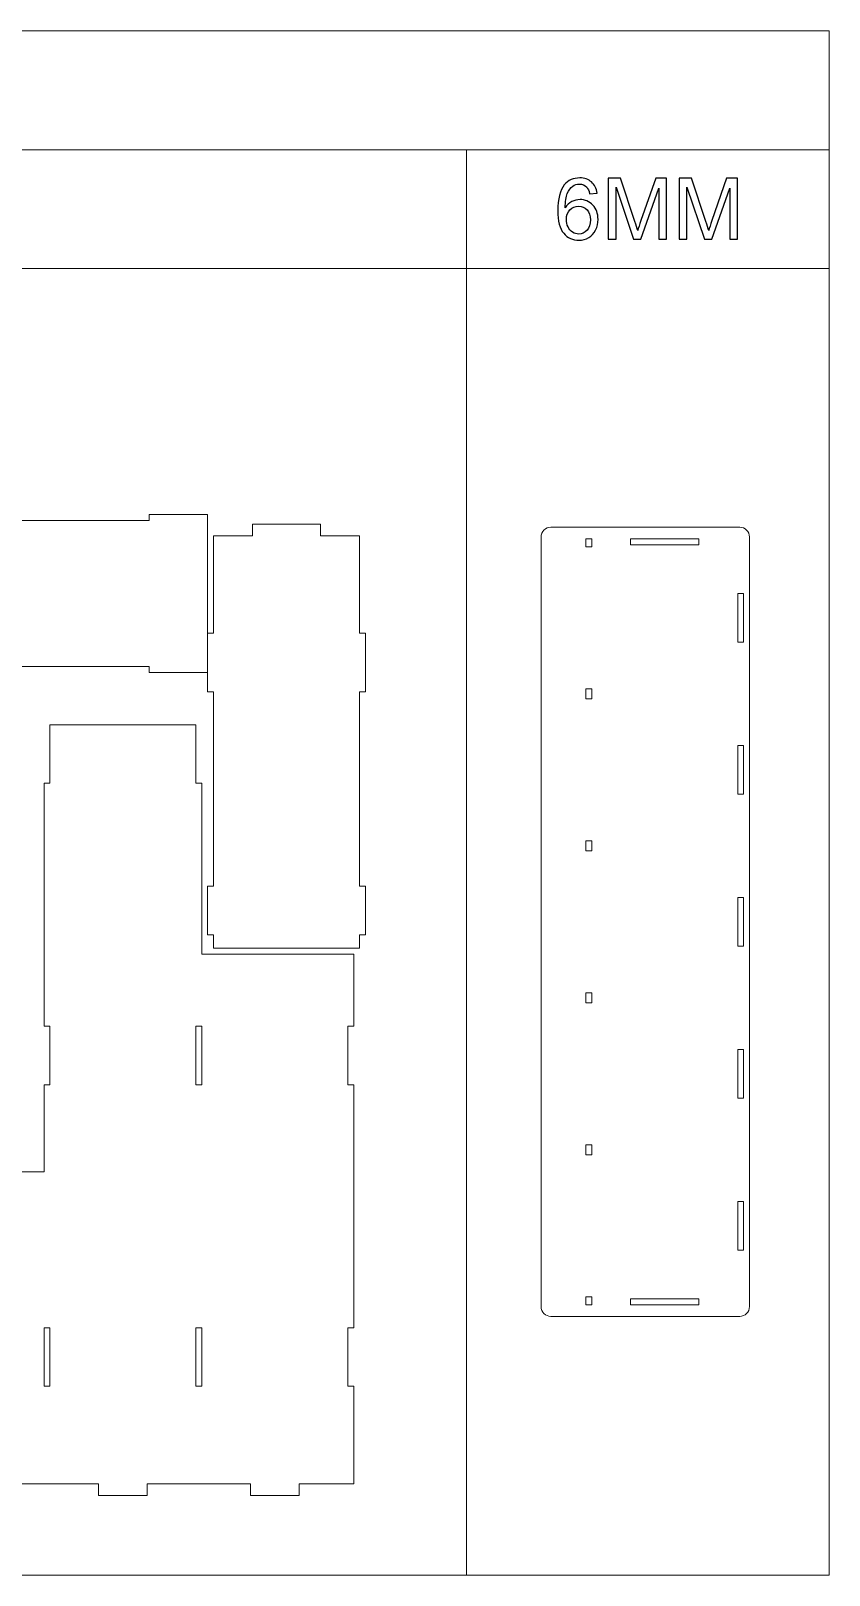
# Model space of a CAD drawing. Header units: millimetres. Extents: x -1108 to 1108, y -396 to 396.
# Drawn here: x 698 to 1108, y -396 to 396 of the extents above; entities that cross this region are included whole.
import ezdxf

# ---------------------------------------------------------------- set-up
doc = ezdxf.new("R2010")
doc.units = ezdxf.units.MM
doc.header["$MEASUREMENT"] = 0
doc.layers.add('Camada 1', color=7, linetype='Continuous')

msp = doc.modelspace()

# ---------------------------------------------------------------- linework, layer by layer
at = {"layer": 'Camada 1', "color": 142, "lineweight": 20}
for points in [[(10.5829, 335.2795), (1107.8629, 335.2795), (1107.8629, 396.2405), (10.5829, 396.2405), (10.5829, 335.2795)], [(10.583, 274.3184), (921.5962, 274.3184), (921.5962, 335.2794), (10.583, 335.2794), (10.583, 274.3184)], [(921.5962, 274.3184), (1107.863, 274.3184), (1107.863, 335.2794), (921.5962, 335.2794), (921.5962, 274.3184)], [(10.583, -396.2406), (921.5962, -396.2406), (921.5962, 274.3184), (10.583, 274.3184), (10.583, -396.2406)], [(921.5962, -396.2406), (1107.863, -396.2406), (1107.863, 274.3184), (921.5962, 274.3184), (921.5962, -396.2406)]]:
    msp.add_lwpolyline(points, close=True, dxfattribs=at)
at = {"layer": 'Camada 1', "color": 142}
for points, knots in [([(988.6815, 312.9993), (988.6815, 312.9993), (984.8765, 312.6932), (984.8765, 312.6932), (984.8765, 312.6932), (984.5339, 314.202), (984.0456, 315.3027), (983.4114, 315.9879), (983.4114, 315.9879), (982.369, 317.0886), (981.0788, 317.6353), (979.5481, 317.6353), (979.5481, 317.6353), (978.3162, 317.6353), (977.2228, 317.2927), (976.2825, 316.6075), (976.2825, 316.6075), (975.0725, 315.7255), (974.1249, 314.4426), (973.4178, 312.7515), (973.4178, 312.7515), (972.7181, 311.0531), (972.3536, 308.6403), (972.3244, 305.5132), (972.3244, 305.5132), (973.2502, 306.9201), (974.3873, 307.9697), (975.7285, 308.6476), (975.7285, 308.6476), (977.0697, 309.3328), (978.4693, 309.6754), (979.9417, 309.6754), (979.9417, 309.6754), (982.5075, 309.6754), (984.6943, 308.7278), (986.502, 306.8399), (986.502, 306.8399), (988.3025, 304.952), (989.2063, 302.5174), (989.2063, 299.5215), (989.2063, 299.5215), (989.2063, 297.5534), (988.7836, 295.7311), (987.938, 294.04), (987.938, 294.04), (987.0852, 292.3489), (985.9262, 291.0587), (984.4392, 290.1621), (984.4392, 290.1621), (982.9595, 289.2655), (981.2756, 288.8136), (979.395, 288.8136), (979.395, 288.8136), (976.195, 288.8136), (973.5782, 289.9944), (971.5518, 292.3489), (971.5518, 292.3489), (969.5327, 294.7033), (968.5194, 298.5885), (968.5194, 303.9971), (968.5194, 303.9971), (968.5194, 310.0472), (969.642, 314.4499), (971.8798, 317.1979), (971.8798, 317.1979), (973.8333, 319.5888), (976.4647, 320.7842), (979.7813, 320.7842), (979.7813, 320.7842), (982.2451, 320.7842), (984.2715, 320.0917), (985.846, 318.7141), (985.846, 318.7141), (987.4205, 317.3364), (988.3681, 315.4339), (988.6815, 312.9993)], [0, 0, 0, 0, 0.05, 0.05, 0.05, 0.05, 0.1, 0.1, 0.1, 0.1, 0.15, 0.15, 0.15, 0.15, 0.2, 0.2, 0.2, 0.2, 0.25, 0.25, 0.25, 0.25, 0.3, 0.3, 0.3, 0.3, 0.35, 0.35, 0.35, 0.35, 0.4, 0.4, 0.4, 0.4, 0.45, 0.45, 0.45, 0.45, 0.5, 0.5, 0.5, 0.5, 0.55, 0.55, 0.55, 0.55, 0.6, 0.6, 0.6, 0.6, 0.65, 0.65, 0.65, 0.65, 0.7, 0.7, 0.7, 0.7, 0.75, 0.75, 0.75, 0.75, 0.8, 0.8, 0.8, 0.8, 0.85, 0.85, 0.85, 0.85, 0.9, 0.9, 0.9, 0.9, 1, 1, 1, 1]), ([(994.4619, 289.3384), (994.4619, 289.3384), (994.4619, 320.653), (994.4619, 320.653), (994.4619, 320.653), (994.4619, 320.653), (1000.6723, 320.653), (1000.6723, 320.653), (1000.6723, 320.653), (1000.6723, 320.653), (1008.0782, 298.4864), (1008.0782, 298.4864), (1008.0782, 298.4864), (1008.7634, 296.4236), (1009.259, 294.8782), (1009.5725, 293.8504), (1009.5725, 293.8504), (1009.9297, 294.9876), (1010.4909, 296.6641), (1011.249, 298.8727), (1011.249, 298.8727), (1011.249, 298.8727), (1018.7861, 320.653), (1018.7861, 320.653), (1018.7861, 320.653), (1018.7861, 320.653), (1024.3332, 320.653), (1024.3332, 320.653), (1024.3332, 320.653), (1024.3332, 320.653), (1024.3332, 289.3384), (1024.3332, 289.3384), (1024.3332, 289.3384), (1024.3332, 289.3384), (1020.3533, 289.3384), (1020.3533, 289.3384), (1020.3533, 289.3384), (1020.3533, 289.3384), (1020.3533, 315.536), (1020.3533, 315.536), (1020.3533, 315.536), (1020.3533, 315.536), (1011.2126, 289.3384), (1011.2126, 289.3384), (1011.2126, 289.3384), (1011.2126, 289.3384), (1007.4805, 289.3384), (1007.4805, 289.3384), (1007.4805, 289.3384), (1007.4805, 289.3384), (998.4418, 316.0171), (998.4418, 316.0171), (998.4418, 316.0171), (998.4418, 316.0171), (998.4418, 289.3384), (998.4418, 289.3384), (998.4418, 289.3384), (998.4418, 289.3384), (994.4619, 289.3384), (994.4619, 289.3384)], [0, 0, 0, 0, 0.0625, 0.0625, 0.0625, 0.0625, 0.125, 0.125, 0.125, 0.125, 0.1875, 0.1875, 0.1875, 0.1875, 0.25, 0.25, 0.25, 0.25, 0.3125, 0.3125, 0.3125, 0.3125, 0.375, 0.375, 0.375, 0.375, 0.4375, 0.4375, 0.4375, 0.4375, 0.5, 0.5, 0.5, 0.5, 0.5625, 0.5625, 0.5625, 0.5625, 0.625, 0.625, 0.625, 0.625, 0.6875, 0.6875, 0.6875, 0.6875, 0.75, 0.75, 0.75, 0.75, 0.8125, 0.8125, 0.8125, 0.8125, 0.875, 0.875, 0.875, 0.875, 1, 1, 1, 1]), ([(1030.8936, 289.3384), (1030.8936, 289.3384), (1030.8936, 320.653), (1030.8936, 320.653), (1030.8936, 320.653), (1030.8936, 320.653), (1037.104, 320.653), (1037.104, 320.653), (1037.104, 320.653), (1037.104, 320.653), (1044.5099, 298.4864), (1044.5099, 298.4864), (1044.5099, 298.4864), (1045.1951, 296.4236), (1045.6907, 294.8782), (1046.0042, 293.8504), (1046.0042, 293.8504), (1046.3614, 294.9876), (1046.9226, 296.6641), (1047.6807, 298.8727), (1047.6807, 298.8727), (1047.6807, 298.8727), (1055.2178, 320.653), (1055.2178, 320.653), (1055.2178, 320.653), (1055.2178, 320.653), (1060.7649, 320.653), (1060.7649, 320.653), (1060.7649, 320.653), (1060.7649, 320.653), (1060.7649, 289.3384), (1060.7649, 289.3384), (1060.7649, 289.3384), (1060.7649, 289.3384), (1056.785, 289.3384), (1056.785, 289.3384), (1056.785, 289.3384), (1056.785, 289.3384), (1056.785, 315.536), (1056.785, 315.536), (1056.785, 315.536), (1056.785, 315.536), (1047.6443, 289.3384), (1047.6443, 289.3384), (1047.6443, 289.3384), (1047.6443, 289.3384), (1043.9122, 289.3384), (1043.9122, 289.3384), (1043.9122, 289.3384), (1043.9122, 289.3384), (1034.8735, 316.0171), (1034.8735, 316.0171), (1034.8735, 316.0171), (1034.8735, 316.0171), (1034.8735, 289.3384), (1034.8735, 289.3384), (1034.8735, 289.3384), (1034.8735, 289.3384), (1030.8936, 289.3384), (1030.8936, 289.3384)], [0, 0, 0, 0, 0.0625, 0.0625, 0.0625, 0.0625, 0.125, 0.125, 0.125, 0.125, 0.1875, 0.1875, 0.1875, 0.1875, 0.25, 0.25, 0.25, 0.25, 0.3125, 0.3125, 0.3125, 0.3125, 0.375, 0.375, 0.375, 0.375, 0.4375, 0.4375, 0.4375, 0.4375, 0.5, 0.5, 0.5, 0.5, 0.5625, 0.5625, 0.5625, 0.5625, 0.625, 0.625, 0.625, 0.625, 0.6875, 0.6875, 0.6875, 0.6875, 0.75, 0.75, 0.75, 0.75, 0.8125, 0.8125, 0.8125, 0.8125, 0.875, 0.875, 0.875, 0.875, 1, 1, 1, 1]), ([(972.9367, 299.485), (972.9367, 298.1584), (973.221, 296.8901), (973.7823, 295.68), (973.7823, 295.68), (974.3436, 294.47), (975.1308, 293.5516), (976.1294, 292.9174), (976.1294, 292.9174), (977.1353, 292.2833), (978.1996, 291.9625), (979.3294, 291.9625), (979.3294, 291.9625), (980.9695, 291.9625), (982.369, 292.6186), (983.528, 293.9306), (983.528, 293.9306), (984.687, 295.2427), (985.2701, 297.0213), (985.2701, 299.2736), (985.2701, 299.2736), (985.2701, 301.4386), (984.6943, 303.1442), (983.5499, 304.3907), (983.5499, 304.3907), (982.4055, 305.6372), (980.9476, 306.264), (979.1763, 306.264), (979.1763, 306.264), (977.4415, 306.264), (975.9618, 305.6372), (974.7518, 304.3907), (974.7518, 304.3907), (973.5417, 303.1442), (972.9367, 301.5114), (972.9367, 299.485)], [0, 0, 0, 0, 0.1, 0.1, 0.1, 0.1, 0.2, 0.2, 0.2, 0.2, 0.3, 0.3, 0.3, 0.3, 0.4, 0.4, 0.4, 0.4, 0.5, 0.5, 0.5, 0.5, 0.6, 0.6, 0.6, 0.6, 0.7, 0.7, 0.7, 0.7, 0.8, 0.8, 0.8, 0.8, 1, 1, 1, 1])]:
    msp.add_open_spline(points, degree=3, knots=knots, dxfattribs=at)
at = {"layer": 'Camada 1', "color": 250, "lineweight": 20}
for points, knots in [([(399.2381, 145.0352), (399.2381, 145.0352), (399.2381, 70.0353), (399.2381, 70.0353), (399.2381, 70.0353), (399.2381, 70.0353), (449.238, 70.0353), (449.238, 70.0353), (449.238, 70.0353), (449.238, 70.0353), (449.238, 67.0353), (449.238, 67.0353), (449.238, 67.0353), (449.238, 67.0353), (479.238, 67.0353), (479.238, 67.0353), (479.238, 67.0353), (479.238, 67.0353), (479.238, 70.0353), (479.238, 70.0353), (479.238, 70.0353), (479.238, 70.0353), (603.9713, 70.0353), (603.9713, 70.0353), (603.9713, 70.0353), (603.9713, 70.0353), (603.9713, 67.0353), (603.9713, 67.0353), (603.9713, 67.0353), (603.9713, 67.0353), (633.9713, 67.0353), (633.9713, 67.0353), (633.9713, 67.0353), (633.9713, 67.0353), (633.9713, 70.0353), (633.9713, 70.0353), (633.9713, 70.0353), (633.9713, 70.0353), (758.7046, 70.0353), (758.7046, 70.0353), (758.7046, 70.0353), (758.7046, 70.0353), (758.7046, 67.0353), (758.7046, 67.0353), (758.7046, 67.0353), (758.7046, 67.0353), (788.7046, 67.0353), (788.7046, 67.0353), (788.7046, 67.0353), (788.7046, 67.0353), (788.7046, 148.0352), (788.7046, 148.0352), (788.7046, 148.0352), (788.7046, 148.0352), (758.7046, 148.0352), (758.7046, 148.0352), (758.7046, 148.0352), (758.7046, 148.0352), (758.7046, 145.0352), (758.7046, 145.0352), (758.7046, 145.0352), (758.7046, 145.0352), (633.9713, 145.0352), (633.9713, 145.0352), (633.9713, 145.0352), (633.9713, 145.0352), (633.9713, 148.0352), (633.9713, 148.0352), (633.9713, 148.0352), (633.9713, 148.0352), (603.9713, 148.0352), (603.9713, 148.0352), (603.9713, 148.0352), (603.9713, 148.0352), (603.9713, 145.0352), (603.9713, 145.0352), (603.9713, 145.0352), (603.9713, 145.0352), (479.238, 145.0352), (479.238, 145.0352), (479.238, 145.0352), (479.238, 145.0352), (479.238, 148.0352), (479.238, 148.0352), (479.238, 148.0352), (479.238, 148.0352), (449.238, 148.0352), (449.238, 148.0352), (449.238, 148.0352), (449.238, 148.0352), (449.238, 145.0352), (449.238, 145.0352), (449.238, 145.0352), (449.238, 145.0352), (399.2381, 145.0352), (399.2381, 145.0352)], [0, 0, 0, 0, 0.04, 0.04, 0.04, 0.04, 0.08, 0.08, 0.08, 0.08, 0.12, 0.12, 0.12, 0.12, 0.16, 0.16, 0.16, 0.16, 0.2, 0.2, 0.2, 0.2, 0.24, 0.24, 0.24, 0.24, 0.28, 0.28, 0.28, 0.28, 0.32, 0.32, 0.32, 0.32, 0.36, 0.36, 0.36, 0.36, 0.4, 0.4, 0.4, 0.4, 0.44, 0.44, 0.44, 0.44, 0.48, 0.48, 0.48, 0.48, 0.52, 0.52, 0.52, 0.52, 0.56, 0.56, 0.56, 0.56, 0.6, 0.6, 0.6, 0.6, 0.64, 0.64, 0.64, 0.64, 0.68, 0.68, 0.68, 0.68, 0.72, 0.72, 0.72, 0.72, 0.76, 0.76, 0.76, 0.76, 0.8, 0.8, 0.8, 0.8, 0.84, 0.84, 0.84, 0.84, 0.88, 0.88, 0.88, 0.88, 0.92, 0.92, 0.92, 0.92, 1, 1, 1, 1]), ([(791.7046, 57.1288), (791.7046, 57.1288), (791.7046, -42.6045), (791.7046, -42.6045), (791.7046, -42.6045), (791.7046, -42.6045), (788.7046, -42.6045), (788.7046, -42.6045), (788.7046, -42.6045), (788.7046, -42.6045), (788.7046, -67.6045), (788.7046, -67.6045), (788.7046, -67.6045), (788.7046, -67.6045), (791.7046, -67.6045), (791.7046, -67.6045), (791.7046, -67.6045), (791.7046, -67.6045), (791.7046, -74.538), (791.7046, -74.538), (791.7046, -74.538), (791.7046, -74.538), (866.7045, -74.538), (866.7045, -74.538), (866.7045, -74.538), (866.7045, -74.538), (866.7045, -67.6045), (866.7045, -67.6045), (866.7045, -67.6045), (866.7045, -67.6045), (869.7045, -67.6045), (869.7045, -67.6045), (869.7045, -67.6045), (869.7045, -67.6045), (869.7045, -42.6045), (869.7045, -42.6045), (869.7045, -42.6045), (869.7045, -42.6045), (866.7045, -42.6045), (866.7045, -42.6045), (866.7045, -42.6045), (866.7045, -42.6045), (866.7045, 57.1288), (866.7045, 57.1288), (866.7045, 57.1288), (866.7045, 57.1288), (869.7045, 57.1288), (869.7045, 57.1288), (869.7045, 57.1288), (869.7045, 57.1288), (869.7045, 87.1288), (869.7045, 87.1288), (869.7045, 87.1288), (869.7045, 87.1288), (866.7045, 87.1288), (866.7045, 87.1288), (866.7045, 87.1288), (866.7045, 87.1288), (866.7045, 137.1287), (866.7045, 137.1287), (866.7045, 137.1287), (866.7045, 137.1287), (846.7045, 137.1287), (846.7045, 137.1287), (846.7045, 137.1287), (846.7045, 137.1287), (846.7045, 143.1287), (846.7045, 143.1287), (846.7045, 143.1287), (846.7045, 143.1287), (811.7046, 143.1287), (811.7046, 143.1287), (811.7046, 143.1287), (811.7046, 143.1287), (811.7046, 137.1287), (811.7046, 137.1287), (811.7046, 137.1287), (811.7046, 137.1287), (791.7046, 137.1287), (791.7046, 137.1287), (791.7046, 137.1287), (791.7046, 137.1287), (791.7046, 87.1288), (791.7046, 87.1288), (791.7046, 87.1288), (791.7046, 87.1288), (788.7046, 87.1288), (788.7046, 87.1288), (788.7046, 87.1288), (788.7046, 87.1288), (788.7046, 57.1288), (788.7046, 57.1288), (788.7046, 57.1288), (788.7046, 57.1288), (791.7046, 57.1288), (791.7046, 57.1288)], [0, 0, 0, 0, 0.04, 0.04, 0.04, 0.04, 0.08, 0.08, 0.08, 0.08, 0.12, 0.12, 0.12, 0.12, 0.16, 0.16, 0.16, 0.16, 0.2, 0.2, 0.2, 0.2, 0.24, 0.24, 0.24, 0.24, 0.28, 0.28, 0.28, 0.28, 0.32, 0.32, 0.32, 0.32, 0.36, 0.36, 0.36, 0.36, 0.4, 0.4, 0.4, 0.4, 0.44, 0.44, 0.44, 0.44, 0.48, 0.48, 0.48, 0.48, 0.52, 0.52, 0.52, 0.52, 0.56, 0.56, 0.56, 0.56, 0.6, 0.6, 0.6, 0.6, 0.64, 0.64, 0.64, 0.64, 0.68, 0.68, 0.68, 0.68, 0.72, 0.72, 0.72, 0.72, 0.76, 0.76, 0.76, 0.76, 0.8, 0.8, 0.8, 0.8, 0.84, 0.84, 0.84, 0.84, 0.88, 0.88, 0.88, 0.88, 0.92, 0.92, 0.92, 0.92, 1, 1, 1, 1]), ([(626.7046, -19.9646), (626.7046, -19.9646), (551.7046, -19.9646), (551.7046, -19.9646), (551.7046, -19.9646), (551.7046, -19.9646), (551.7046, -49.9646), (551.7046, -49.9646), (551.7046, -49.9646), (551.7046, -49.9646), (548.7046, -49.9646), (548.7046, -49.9646), (548.7046, -49.9646), (548.7046, -49.9646), (548.7046, -137.6513), (548.7046, -137.6513), (548.7046, -137.6513), (548.7046, -137.6513), (470.7046, -137.6513), (470.7046, -137.6513), (470.7046, -137.6513), (470.7046, -137.6513), (470.7046, -144.5848), (470.7046, -144.5848), (470.7046, -144.5848), (470.7046, -144.5848), (473.7046, -144.5848), (473.7046, -144.5848), (473.7046, -144.5848), (473.7046, -144.5848), (473.7046, -169.5848), (473.7046, -169.5848), (473.7046, -169.5848), (473.7046, -169.5848), (470.7046, -169.5848), (470.7046, -169.5848), (470.7046, -169.5848), (470.7046, -169.5848), (470.7046, -269.3183), (470.7046, -269.3183), (470.7046, -269.3183), (470.7046, -269.3183), (473.7046, -269.3183), (473.7046, -269.3183), (473.7046, -269.3183), (473.7046, -269.3183), (473.7046, -299.3183), (473.7046, -299.3183), (473.7046, -299.3183), (473.7046, -299.3183), (470.7046, -299.3183), (470.7046, -299.3183), (470.7046, -299.3183), (470.7046, -299.3183), (470.7046, -349.3183), (470.7046, -349.3183), (470.7046, -349.3183), (470.7046, -349.3183), (498.7452, -349.3183), (498.7452, -349.3183), (498.7452, -349.3183), (498.7452, -349.3183), (498.7452, -355.3183), (498.7452, -355.3183), (498.7452, -355.3183), (498.7452, -355.3183), (523.7452, -355.3183), (523.7452, -355.3183), (523.7452, -355.3183), (523.7452, -355.3183), (523.7452, -349.3183), (523.7452, -349.3183), (523.7452, -349.3183), (523.7452, -349.3183), (576.7453, -349.3183), (576.7453, -349.3183), (576.7453, -349.3183), (576.7453, -349.3183), (576.7453, -355.3183), (576.7453, -355.3183), (576.7453, -355.3183), (576.7453, -355.3183), (601.7453, -355.3183), (601.7453, -355.3183), (601.7453, -355.3183), (601.7453, -355.3183), (601.7453, -349.3183), (601.7453, -349.3183), (601.7453, -349.3183), (601.7453, -349.3183), (654.7454, -349.3183), (654.7454, -349.3183), (654.7454, -349.3183), (654.7454, -349.3183), (654.7454, -355.3183), (654.7454, -355.3183), (654.7454, -355.3183), (654.7454, -355.3183), (679.7455, -355.3183), (679.7455, -355.3183), (679.7455, -355.3183), (679.7455, -355.3183), (679.7455, -349.3183), (679.7455, -349.3183), (679.7455, -349.3183), (679.7455, -349.3183), (732.7456, -349.3183), (732.7456, -349.3183), (732.7456, -349.3183), (732.7456, -349.3183), (732.7456, -355.3183), (732.7456, -355.3183), (732.7456, -355.3183), (732.7456, -355.3183), (757.7456, -355.3183), (757.7456, -355.3183), (757.7456, -355.3183), (757.7456, -355.3183), (757.7456, -349.3183), (757.7456, -349.3183), (757.7456, -349.3183), (757.7456, -349.3183), (810.7457, -349.3183), (810.7457, -349.3183), (810.7457, -349.3183), (810.7457, -349.3183), (810.7457, -355.3183), (810.7457, -355.3183), (810.7457, -355.3183), (810.7457, -355.3183), (835.7457, -355.3183), (835.7457, -355.3183), (835.7457, -355.3183), (835.7457, -355.3183), (835.7457, -349.3183), (835.7457, -349.3183), (835.7457, -349.3183), (835.7457, -349.3183), (863.7046, -349.3183), (863.7046, -349.3183), (863.7046, -349.3183), (863.7046, -349.3183), (863.7046, -299.3183), (863.7046, -299.3183), (863.7046, -299.3183), (863.7046, -299.3183), (860.7046, -299.3183), (860.7046, -299.3183), (860.7046, -299.3183), (860.7046, -299.3183), (860.7046, -269.3183), (860.7046, -269.3183), (860.7046, -269.3183), (860.7046, -269.3183), (863.7046, -269.3183), (863.7046, -269.3183), (863.7046, -269.3183), (863.7046, -269.3183), (863.7046, -144.5848), (863.7046, -144.5848), (863.7046, -144.5848), (863.7046, -144.5848), (860.7046, -144.5848), (860.7046, -144.5848), (860.7046, -144.5848), (860.7046, -144.5848), (860.7046, -114.5848), (860.7046, -114.5848), (860.7046, -114.5848), (860.7046, -114.5848), (863.7046, -114.5848), (863.7046, -114.5848), (863.7046, -114.5848), (863.7046, -114.5848), (863.7046, -77.538), (863.7046, -77.538), (863.7046, -77.538), (863.7046, -77.538), (785.7046, -77.538), (785.7046, -77.538), (785.7046, -77.538), (785.7046, -77.538), (785.7046, 10.1487), (785.7046, 10.1487), (785.7046, 10.1487), (785.7046, 10.1487), (782.7046, 10.1487), (782.7046, 10.1487), (782.7046, 10.1487), (782.7046, 10.1487), (782.7046, 40.1487), (782.7046, 40.1487), (782.7046, 40.1487), (782.7046, 40.1487), (707.7046, 40.1487), (707.7046, 40.1487), (707.7046, 40.1487), (707.7046, 40.1487), (707.7046, 10.1487), (707.7046, 10.1487), (707.7046, 10.1487), (707.7046, 10.1487), (704.7046, 10.1487), (704.7046, 10.1487), (704.7046, 10.1487), (704.7046, 10.1487), (704.7046, -114.5848), (704.7046, -114.5848), (704.7046, -114.5848), (704.7046, -114.5848), (707.7046, -114.5848), (707.7046, -114.5848), (707.7046, -114.5848), (707.7046, -114.5848), (707.7046, -144.5848), (707.7046, -144.5848), (707.7046, -144.5848), (707.7046, -144.5848), (704.7046, -144.5848), (704.7046, -144.5848), (704.7046, -144.5848), (704.7046, -144.5848), (704.7046, -189.298), (704.7046, -189.298), (704.7046, -189.298), (704.7046, -189.298), (629.7046, -189.298), (629.7046, -189.298), (629.7046, -189.298), (629.7046, -189.298), (629.7046, -169.5848), (629.7046, -169.5848), (629.7046, -169.5848), (629.7046, -169.5848), (626.7046, -169.5848), (626.7046, -169.5848), (626.7046, -169.5848), (626.7046, -169.5848), (626.7046, -144.5848), (626.7046, -144.5848), (626.7046, -144.5848), (626.7046, -144.5848), (629.7046, -144.5848), (629.7046, -144.5848), (629.7046, -144.5848), (629.7046, -144.5848), (629.7046, -49.9646), (629.7046, -49.9646), (629.7046, -49.9646), (629.7046, -49.9646), (626.7046, -49.9646), (626.7046, -49.9646), (626.7046, -49.9646), (626.7046, -49.9646), (626.7046, -19.9646), (626.7046, -19.9646)], [0, 0, 0, 0, 0.01538462, 0.01538462, 0.01538462, 0.01538462, 0.03076923, 0.03076923, 0.03076923, 0.03076923, 0.04615385, 0.04615385, 0.04615385, 0.04615385, 0.06153846, 0.06153846, 0.06153846, 0.06153846, 0.07692308, 0.07692308, 0.07692308, 0.07692308, 0.09230769, 0.09230769, 0.09230769, 0.09230769, 0.10769231, 0.10769231, 0.10769231, 0.10769231, 0.12307692, 0.12307692, 0.12307692, 0.12307692, 0.13846154, 0.13846154, 0.13846154, 0.13846154, 0.15384615, 0.15384615, 0.15384615, 0.15384615, 0.16923077, 0.16923077, 0.16923077, 0.16923077, 0.18461538, 0.18461538, 0.18461538, 0.18461538, 0.2, 0.2, 0.2, 0.2, 0.21538462, 0.21538462, 0.21538462, 0.21538462, 0.23076923, 0.23076923, 0.23076923, 0.23076923, 0.24615385, 0.24615385, 0.24615385, 0.24615385, 0.26153846, 0.26153846, 0.26153846, 0.26153846, 0.27692308, 0.27692308, 0.27692308, 0.27692308, 0.29230769, 0.29230769, 0.29230769, 0.29230769, 0.30769231, 0.30769231, 0.30769231, 0.30769231, 0.32307692, 0.32307692, 0.32307692, 0.32307692, 0.33846154, 0.33846154, 0.33846154, 0.33846154, 0.35384615, 0.35384615, 0.35384615, 0.35384615, 0.36923077, 0.36923077, 0.36923077, 0.36923077, 0.38461538, 0.38461538, 0.38461538, 0.38461538, 0.4, 0.4, 0.4, 0.4, 0.41538462, 0.41538462, 0.41538462, 0.41538462, 0.43076923, 0.43076923, 0.43076923, 0.43076923, 0.44615385, 0.44615385, 0.44615385, 0.44615385, 0.46153846, 0.46153846, 0.46153846, 0.46153846, 0.47692308, 0.47692308, 0.47692308, 0.47692308, 0.49230769, 0.49230769, 0.49230769, 0.49230769, 0.50769231, 0.50769231, 0.50769231, 0.50769231, 0.52307692, 0.52307692, 0.52307692, 0.52307692, 0.53846154, 0.53846154, 0.53846154, 0.53846154, 0.55384615, 0.55384615, 0.55384615, 0.55384615, 0.56923077, 0.56923077, 0.56923077, 0.56923077, 0.58461538, 0.58461538, 0.58461538, 0.58461538, 0.6, 0.6, 0.6, 0.6, 0.61538462, 0.61538462, 0.61538462, 0.61538462, 0.63076923, 0.63076923, 0.63076923, 0.63076923, 0.64615385, 0.64615385, 0.64615385, 0.64615385, 0.66153846, 0.66153846, 0.66153846, 0.66153846, 0.67692308, 0.67692308, 0.67692308, 0.67692308, 0.69230769, 0.69230769, 0.69230769, 0.69230769, 0.70769231, 0.70769231, 0.70769231, 0.70769231, 0.72307692, 0.72307692, 0.72307692, 0.72307692, 0.73846154, 0.73846154, 0.73846154, 0.73846154, 0.75384615, 0.75384615, 0.75384615, 0.75384615, 0.76923077, 0.76923077, 0.76923077, 0.76923077, 0.78461538, 0.78461538, 0.78461538, 0.78461538, 0.8, 0.8, 0.8, 0.8, 0.81538462, 0.81538462, 0.81538462, 0.81538462, 0.83076923, 0.83076923, 0.83076923, 0.83076923, 0.84615385, 0.84615385, 0.84615385, 0.84615385, 0.86153846, 0.86153846, 0.86153846, 0.86153846, 0.87692308, 0.87692308, 0.87692308, 0.87692308, 0.89230769, 0.89230769, 0.89230769, 0.89230769, 0.90769231, 0.90769231, 0.90769231, 0.90769231, 0.92307692, 0.92307692, 0.92307692, 0.92307692, 0.93846154, 0.93846154, 0.93846154, 0.93846154, 0.95384615, 0.95384615, 0.95384615, 0.95384615, 0.96923077, 0.96923077, 0.96923077, 0.96923077, 1, 1, 1, 1]), ([(782.7046, -144.5848), (782.7046, -144.5848), (782.7046, -114.5848), (782.7046, -114.5848), (782.7046, -114.5848), (782.7046, -114.5848), (785.7046, -114.5848), (785.7046, -114.5848), (785.7046, -114.5848), (785.7046, -114.5848), (785.7046, -144.5848), (785.7046, -144.5848), (785.7046, -144.5848), (785.7046, -144.5848), (782.7046, -144.5848), (782.7046, -144.5848)], [0, 0, 0, 0, 0.2, 0.2, 0.2, 0.2, 0.4, 0.4, 0.4, 0.4, 0.6, 0.6, 0.6, 0.6, 1, 1, 1, 1]), ([(704.7046, -299.3183), (704.7046, -299.3183), (704.7046, -269.3183), (704.7046, -269.3183), (704.7046, -269.3183), (704.7046, -269.3183), (707.7046, -269.3183), (707.7046, -269.3183), (707.7046, -269.3183), (707.7046, -269.3183), (707.7046, -299.3183), (707.7046, -299.3183), (707.7046, -299.3183), (707.7046, -299.3183), (704.7046, -299.3183), (704.7046, -299.3183)], [0, 0, 0, 0, 0.2, 0.2, 0.2, 0.2, 0.4, 0.4, 0.4, 0.4, 0.6, 0.6, 0.6, 0.6, 1, 1, 1, 1]), ([(782.7046, -299.3183), (782.7046, -299.3183), (782.7046, -269.3183), (782.7046, -269.3183), (782.7046, -269.3183), (782.7046, -269.3183), (785.7046, -269.3183), (785.7046, -269.3183), (785.7046, -269.3183), (785.7046, -269.3183), (785.7046, -299.3183), (785.7046, -299.3183), (785.7046, -299.3183), (785.7046, -299.3183), (782.7046, -299.3183), (782.7046, -299.3183)], [0, 0, 0, 0, 0.2, 0.2, 0.2, 0.2, 0.4, 0.4, 0.4, 0.4, 0.6, 0.6, 0.6, 0.6, 1, 1, 1, 1])]:
    msp.add_open_spline(points, degree=3, knots=knots, dxfattribs=at)
at = {"layer": 'Camada 1', "color": 230, "lineweight": 20}
for points, knots in [([(959.943, 136.5388), (959.943, 136.5388), (959.943, -258.4612), (959.943, -258.4612), (959.943, -258.4612), (959.943, -261.2226), (962.1816, -263.4612), (964.943, -263.4612), (964.943, -263.4612), (964.943, -263.4612), (1061.943, -263.4612), (1061.943, -263.4612), (1061.943, -263.4612), (1063.2691, -263.4612), (1064.5409, -262.9344), (1065.4785, -261.9967), (1065.4785, -261.9967), (1066.4162, -261.0591), (1066.943, -259.7873), (1066.943, -258.4612), (1066.943, -258.4612), (1066.943, -258.4612), (1066.943, 136.5388), (1066.943, 136.5388), (1066.943, 136.5388), (1066.943, 137.8649), (1066.4162, 139.1367), (1065.4785, 140.0743), (1065.4785, 140.0743), (1064.5409, 141.012), (1063.2691, 141.5388), (1061.943, 141.5388), (1061.943, 141.5388), (1061.943, 141.5388), (964.943, 141.5388), (964.943, 141.5388), (964.943, 141.5388), (963.6169, 141.5388), (962.3451, 141.012), (961.4075, 140.0743), (961.4075, 140.0743), (960.4698, 139.1367), (959.943, 137.8649), (959.943, 136.5388)], [0, 0, 0, 0, 0.08333333, 0.08333333, 0.08333333, 0.08333333, 0.16666667, 0.16666667, 0.16666667, 0.16666667, 0.25, 0.25, 0.25, 0.25, 0.33333333, 0.33333333, 0.33333333, 0.33333333, 0.41666667, 0.41666667, 0.41666667, 0.41666667, 0.5, 0.5, 0.5, 0.5, 0.58333333, 0.58333333, 0.58333333, 0.58333333, 0.66666667, 0.66666667, 0.66666667, 0.66666667, 0.75, 0.75, 0.75, 0.75, 0.83333333, 0.83333333, 0.83333333, 0.83333333, 1, 1, 1, 1]), ([(985.943, 135.5388), (985.943, 135.5388), (985.943, 131.4082), (985.943, 131.4082), (985.943, 131.4082), (985.943, 131.4082), (982.943, 131.4082), (982.943, 131.4082), (982.943, 131.4082), (982.943, 131.4082), (982.943, 135.5388), (982.943, 135.5388), (982.943, 135.5388), (982.943, 135.5388), (985.943, 135.5388), (985.943, 135.5388)], [0, 0, 0, 0, 0.2, 0.2, 0.2, 0.2, 0.4, 0.4, 0.4, 0.4, 0.6, 0.6, 0.6, 0.6, 1, 1, 1, 1]), ([(1040.943, 132.5388), (1040.943, 132.5388), (1005.943, 132.5388), (1005.943, 132.5388), (1005.943, 132.5388), (1005.943, 132.5388), (1005.943, 135.5388), (1005.943, 135.5388), (1005.943, 135.5388), (1005.943, 135.5388), (1040.943, 135.5388), (1040.943, 135.5388), (1040.943, 135.5388), (1040.943, 135.5388), (1040.943, 132.5388), (1040.943, 132.5388)], [0, 0, 0, 0, 0.2, 0.2, 0.2, 0.2, 0.4, 0.4, 0.4, 0.4, 0.6, 0.6, 0.6, 0.6, 1, 1, 1, 1]), ([(1063.943, 82.4982), (1063.943, 82.4982), (1060.943, 82.4982), (1060.943, 82.4982), (1060.943, 82.4982), (1060.943, 82.4982), (1060.943, 107.4982), (1060.943, 107.4982), (1060.943, 107.4982), (1060.943, 107.4982), (1063.943, 107.4982), (1063.943, 107.4982), (1063.943, 107.4982), (1063.943, 107.4982), (1063.943, 82.4982), (1063.943, 82.4982)], [0, 0, 0, 0, 0.2, 0.2, 0.2, 0.2, 0.4, 0.4, 0.4, 0.4, 0.6, 0.6, 0.6, 0.6, 1, 1, 1, 1]), ([(985.943, 58.5881), (985.943, 58.5881), (985.943, 53.4081), (985.943, 53.4081), (985.943, 53.4081), (985.943, 53.4081), (982.943, 53.4081), (982.943, 53.4081), (982.943, 53.4081), (982.943, 53.4081), (982.943, 58.5881), (982.943, 58.5881), (982.943, 58.5881), (982.943, 58.5881), (985.943, 58.5881), (985.943, 58.5881)], [0, 0, 0, 0, 0.2, 0.2, 0.2, 0.2, 0.4, 0.4, 0.4, 0.4, 0.6, 0.6, 0.6, 0.6, 1, 1, 1, 1]), ([(1063.943, 4.4981), (1063.943, 4.4981), (1060.943, 4.4981), (1060.943, 4.4981), (1060.943, 4.4981), (1060.943, 4.4981), (1060.943, 29.4981), (1060.943, 29.4981), (1060.943, 29.4981), (1060.943, 29.4981), (1063.943, 29.4981), (1063.943, 29.4981), (1063.943, 29.4981), (1063.943, 29.4981), (1063.943, 4.4981), (1063.943, 4.4981)], [0, 0, 0, 0, 0.2, 0.2, 0.2, 0.2, 0.4, 0.4, 0.4, 0.4, 0.6, 0.6, 0.6, 0.6, 1, 1, 1, 1]), ([(985.943, -19.412), (985.943, -19.412), (985.943, -24.592), (985.943, -24.592), (985.943, -24.592), (985.943, -24.592), (982.943, -24.592), (982.943, -24.592), (982.943, -24.592), (982.943, -24.592), (982.943, -19.412), (982.943, -19.412), (982.943, -19.412), (982.943, -19.412), (985.943, -19.412), (985.943, -19.412)], [0, 0, 0, 0, 0.2, 0.2, 0.2, 0.2, 0.4, 0.4, 0.4, 0.4, 0.6, 0.6, 0.6, 0.6, 1, 1, 1, 1]), ([(1060.943, -73.5021), (1060.943, -73.5021), (1060.943, -48.502), (1060.943, -48.502), (1060.943, -48.502), (1060.943, -48.502), (1063.943, -48.502), (1063.943, -48.502), (1063.943, -48.502), (1063.943, -48.502), (1063.943, -73.5021), (1063.943, -73.5021), (1063.943, -73.5021), (1063.943, -73.5021), (1060.943, -73.5021), (1060.943, -73.5021)], [0, 0, 0, 0, 0.2, 0.2, 0.2, 0.2, 0.4, 0.4, 0.4, 0.4, 0.6, 0.6, 0.6, 0.6, 1, 1, 1, 1]), ([(985.943, -97.4121), (985.943, -97.4121), (985.943, -102.5921), (985.943, -102.5921), (985.943, -102.5921), (985.943, -102.5921), (982.943, -102.5921), (982.943, -102.5921), (982.943, -102.5921), (982.943, -102.5921), (982.943, -97.4121), (982.943, -97.4121), (982.943, -97.4121), (982.943, -97.4121), (985.943, -97.4121), (985.943, -97.4121)], [0, 0, 0, 0, 0.2, 0.2, 0.2, 0.2, 0.4, 0.4, 0.4, 0.4, 0.6, 0.6, 0.6, 0.6, 1, 1, 1, 1]), ([(1060.943, -151.5022), (1060.943, -151.5022), (1060.943, -126.5022), (1060.943, -126.5022), (1060.943, -126.5022), (1060.943, -126.5022), (1063.943, -126.5022), (1063.943, -126.5022), (1063.943, -126.5022), (1063.943, -126.5022), (1063.943, -151.5022), (1063.943, -151.5022), (1063.943, -151.5022), (1063.943, -151.5022), (1060.943, -151.5022), (1060.943, -151.5022)], [0, 0, 0, 0, 0.2, 0.2, 0.2, 0.2, 0.4, 0.4, 0.4, 0.4, 0.6, 0.6, 0.6, 0.6, 1, 1, 1, 1]), ([(985.943, -175.4122), (985.943, -175.4122), (985.943, -180.5922), (985.943, -180.5922), (985.943, -180.5922), (985.943, -180.5922), (982.943, -180.5922), (982.943, -180.5922), (982.943, -180.5922), (982.943, -180.5922), (982.943, -175.4122), (982.943, -175.4122), (982.943, -175.4122), (982.943, -175.4122), (985.943, -175.4122), (985.943, -175.4122)], [0, 0, 0, 0, 0.2, 0.2, 0.2, 0.2, 0.4, 0.4, 0.4, 0.4, 0.6, 0.6, 0.6, 0.6, 1, 1, 1, 1]), ([(1060.943, -229.5023), (1060.943, -229.5023), (1060.943, -204.5023), (1060.943, -204.5023), (1060.943, -204.5023), (1060.943, -204.5023), (1063.943, -204.5023), (1063.943, -204.5023), (1063.943, -204.5023), (1063.943, -204.5023), (1063.943, -229.5023), (1063.943, -229.5023), (1063.943, -229.5023), (1063.943, -229.5023), (1060.943, -229.5023), (1060.943, -229.5023)], [0, 0, 0, 0, 0.2, 0.2, 0.2, 0.2, 0.4, 0.4, 0.4, 0.4, 0.6, 0.6, 0.6, 0.6, 1, 1, 1, 1]), ([(985.943, -253.4123), (985.943, -253.4123), (985.943, -257.4612), (985.943, -257.4612), (985.943, -257.4612), (985.943, -257.4612), (982.943, -257.4612), (982.943, -257.4612), (982.943, -257.4612), (982.943, -257.4612), (982.943, -253.4123), (982.943, -253.4123), (982.943, -253.4123), (982.943, -253.4123), (985.943, -253.4123), (985.943, -253.4123)], [0, 0, 0, 0, 0.2, 0.2, 0.2, 0.2, 0.4, 0.4, 0.4, 0.4, 0.6, 0.6, 0.6, 0.6, 1, 1, 1, 1]), ([(1005.943, -254.4612), (1005.943, -254.4612), (1040.943, -254.4612), (1040.943, -254.4612), (1040.943, -254.4612), (1040.943, -254.4612), (1040.943, -257.4612), (1040.943, -257.4612), (1040.943, -257.4612), (1040.943, -257.4612), (1005.943, -257.4612), (1005.943, -257.4612), (1005.943, -257.4612), (1005.943, -257.4612), (1005.943, -254.4612), (1005.943, -254.4612)], [0, 0, 0, 0, 0.2, 0.2, 0.2, 0.2, 0.4, 0.4, 0.4, 0.4, 0.6, 0.6, 0.6, 0.6, 1, 1, 1, 1])]:
    msp.add_open_spline(points, degree=3, knots=knots, dxfattribs=at)

doc.saveas('drawing.dxf')
